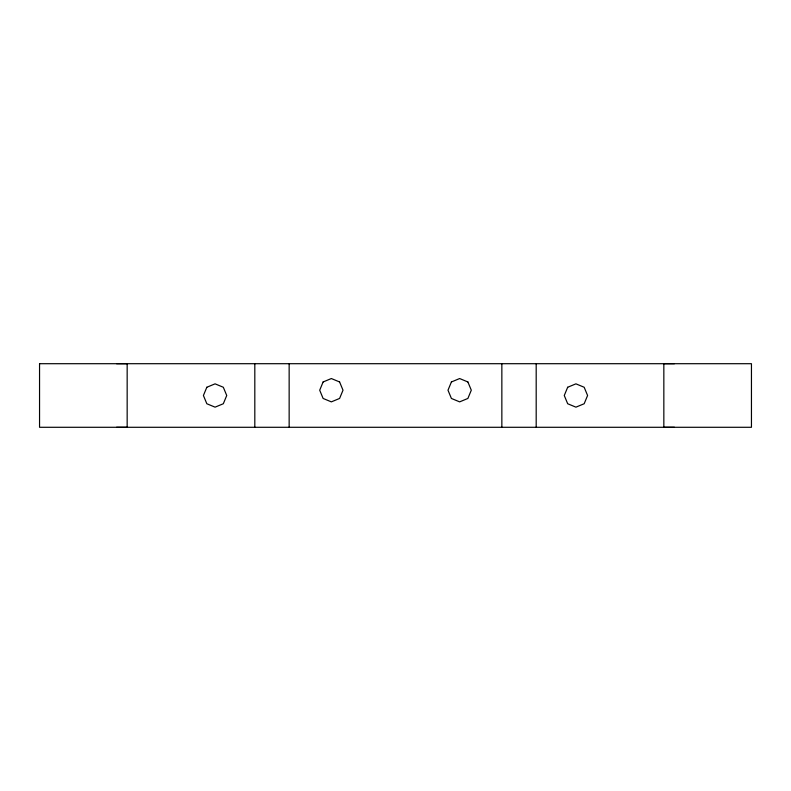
<?xml version="1.0" encoding="UTF-8"?>
<svg xmlns="http://www.w3.org/2000/svg" width="791" height="791" viewBox="0 0 791 791"><rect width="100%" height="100%" fill="white"/><g stroke="black" fill="none" stroke-linecap="round" stroke-linejoin="round"><path stroke-width="1.19" d="M323.114 381.964L319.702 390.21L323.114 398.456L331.35 401.868L339.596 398.446L343.007 390.2L339.596 381.964M451.404 381.964L447.993 390.21L451.404 398.456L459.65 401.868L467.886 398.446L471.298 390.2L467.886 381.964M323.114 381.964L331.35 378.543L339.596 381.964M451.404 381.964L459.65 378.543L467.886 381.964M116.564 363.702L127.163 363.712L127.163 427.288L116.564 427.278M674.436 363.702L663.837 363.712L663.837 427.288L674.436 427.278M536.189 363.712L536.189 427.288M501.85 363.712L501.85 427.298M289.15 363.712L289.15 427.298M254.811 363.712L254.811 427.288M39.55 363.702L39.55 427.288L751.45 427.288L751.45 363.702L39.55 363.702M206.827 387.254L203.416 395.5L206.827 403.746L215.073 407.157L223.319 403.746L226.73 395.5L223.319 387.254L215.073 383.843L206.827 387.254M567.681 387.254L564.27 395.5L567.681 403.746L575.927 407.157L584.173 403.746L587.584 395.5L584.173 387.254L575.927 383.843L567.681 387.254"/></g></svg>
